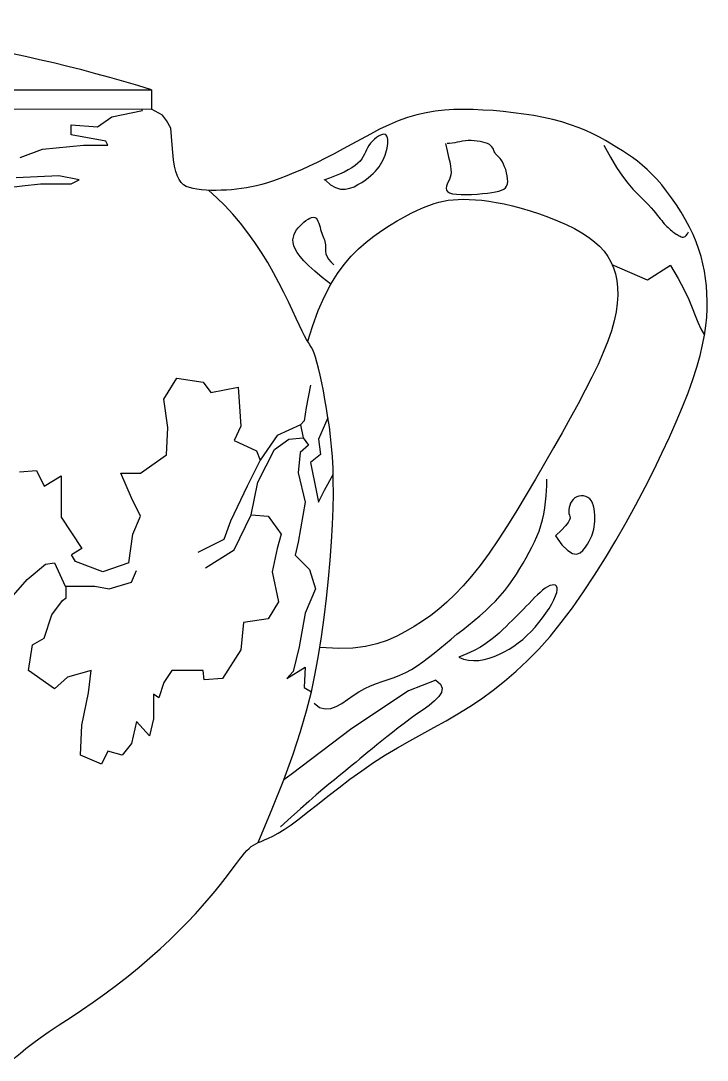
# Model space of a CAD drawing. Extents: x 153 to 352, y 1432 to 1556.
# Drawn here: x 283.5 to 351.6, y 1433.6 to 1536.7 of the extents above; entities that cross this region are included whole.
import ezdxf

# ---------------------------------------------------------------- set-up
doc = ezdxf.new("R2010")
doc.units = 0
doc.header["$LTSCALE"] = 10
doc.header["$MEASUREMENT"] = 0
doc.layers.add('3', color=3, linetype='CONTINUOUS')
doc.layers.add('4', color=4, linetype='CONTINUOUS')

msp = doc.modelspace()

# ---------------------------------------------------------------- linework, layer by layer
at = {"layer": '3'}
msp.add_line((206.24, 1528.02), (296.47, 1527.94), dxfattribs=at)
for points in [[(283.44, 1523.15), (285.67, 1523.95), (289.71, 1524.36), (292.13, 1524.36), (291.93, 1524.76), (288.49, 1525.37), (288.49, 1526.38), (291.12, 1526.17), (292.53, 1527.18), (295.56, 1527.79), (295.5, 1527.94)], [(313.73, 1520.89), (314.22, 1520.43), (314.71, 1520.15), (315.19, 1520.01), (315.66, 1520), (316.11, 1520.09), (316.54, 1520.24), (316.93, 1520.45), (317.3, 1520.67), (317.64, 1520.9), (317.94, 1521.12), (318.2, 1521.34), (318.44, 1521.55), (318.66, 1521.77), (318.85, 1521.99), (319.02, 1522.21), (319.17, 1522.43), (319.31, 1522.66), (319.43, 1522.89), (319.54, 1523.13), (319.63, 1523.37), (319.71, 1523.6), (319.77, 1523.84), (319.82, 1524.07), (319.86, 1524.3), (319.89, 1524.52), (319.89, 1524.74), (319.89, 1524.93), (319.86, 1525.1), (319.81, 1525.25), (319.73, 1525.36), (319.63, 1525.43), (319.5, 1525.46), (319.35, 1525.43), (319.16, 1525.36), (318.97, 1525.25), (318.76, 1525.11), (318.56, 1524.94), (318.36, 1524.75), (318.18, 1524.54), (318.02, 1524.33), (317.89, 1524.11), (317.78, 1523.89), (317.68, 1523.67), (317.57, 1523.45), (317.46, 1523.22), (317.32, 1523), (317.15, 1522.78), (316.93, 1522.56), (316.66, 1522.33), (316.34, 1522.12), (315.97, 1521.9), (315.56, 1521.69), (315.11, 1521.48), (314.62, 1521.28), (314.11, 1521.08), (313.56, 1520.89)], [(325.61, 1524.52), (325.78, 1523.79), (325.92, 1523.18), (326.03, 1522.69), (326.1, 1522.28), (326.15, 1521.94), (326.16, 1521.66), (326.13, 1521.41), (326.08, 1521.18), (325.99, 1520.95), (325.89, 1520.72), (325.79, 1520.49), (325.72, 1520.28), (325.68, 1520.08), (325.7, 1519.9), (325.8, 1519.75), (326, 1519.63), (326.3, 1519.54), (326.69, 1519.49), (327.15, 1519.46), (327.66, 1519.46), (328.2, 1519.48), (328.75, 1519.51), (329.27, 1519.55), (329.76, 1519.6), (330.2, 1519.65), (330.58, 1519.72), (330.9, 1519.79), (331.17, 1519.88), (331.38, 1519.99), (331.55, 1520.13), (331.67, 1520.3), (331.75, 1520.51), (331.78, 1520.75), (331.77, 1521.03), (331.73, 1521.32), (331.66, 1521.63), (331.58, 1521.93), (331.47, 1522.22), (331.36, 1522.48), (331.25, 1522.71), (331.14, 1522.89), (331.03, 1523.04), (330.93, 1523.15), (330.83, 1523.24), (330.74, 1523.32), (330.66, 1523.39), (330.59, 1523.46), (330.54, 1523.53), (330.49, 1523.62), (330.45, 1523.72), (330.41, 1523.83), (330.36, 1523.95), (330.3, 1524.07), (330.21, 1524.19), (330.1, 1524.3), (329.96, 1524.41), (329.77, 1524.51), (329.55, 1524.59), (329.31, 1524.67), (329.04, 1524.73), (328.75, 1524.77), (328.46, 1524.8), (328.16, 1524.82), (327.87, 1524.81), (327.58, 1524.78), (327.31, 1524.75), (327.04, 1524.7), (326.78, 1524.65), (326.52, 1524.6), (326.27, 1524.56), (326.02, 1524.53), (325.78, 1524.52)], [(341.29, 1524.36), (341.95, 1523.16), (342.57, 1522.15), (343.15, 1521.3), (343.69, 1520.6), (344.19, 1520.01), (344.64, 1519.53), (345.05, 1519.12), (345.4, 1518.76), (345.72, 1518.44), (345.99, 1518.15), (346.22, 1517.89), (346.42, 1517.65), (346.6, 1517.43), (346.76, 1517.23), (346.9, 1517.05), (347.04, 1516.88), (347.17, 1516.72), (347.3, 1516.57), (347.43, 1516.43), (347.56, 1516.3), (347.68, 1516.18), (347.8, 1516.06), (347.92, 1515.96), (348.03, 1515.86), (348.14, 1515.77), (348.25, 1515.69), (348.36, 1515.62), (348.47, 1515.55), (348.57, 1515.49), (348.67, 1515.43), (348.77, 1515.38), (348.87, 1515.33), (348.97, 1515.28), (349.07, 1515.25), (349.16, 1515.24), (349.26, 1515.26), (349.37, 1515.31), (349.48, 1515.41), (349.59, 1515.57), (349.71, 1515.78)], [(282.03, 1520.12), (283.65, 1520.32), (285.46, 1520.52), (288.49, 1520.52), (289.3, 1520.93), (287.28, 1521.33), (283.04, 1521.13)], [(314.24, 1510.58), (313.38, 1511.25), (312.65, 1511.86), (312.05, 1512.4), (311.57, 1512.89), (311.19, 1513.32), (310.91, 1513.71), (310.71, 1514.07), (310.58, 1514.39), (310.51, 1514.7), (310.49, 1514.98), (310.53, 1515.25), (310.6, 1515.49), (310.71, 1515.73), (310.85, 1515.95), (311.02, 1516.16), (311.2, 1516.36), (311.39, 1516.55), (311.58, 1516.73), (311.78, 1516.88), (311.98, 1517.02), (312.17, 1517.12), (312.34, 1517.18), (312.51, 1517.21), (312.65, 1517.18), (312.78, 1517.11), (312.88, 1516.98), (312.97, 1516.82), (313.04, 1516.64), (313.11, 1516.44), (313.17, 1516.22), (313.23, 1516.01), (313.29, 1515.81), (313.35, 1515.62), (313.42, 1515.45), (313.48, 1515.28), (313.54, 1515.12), (313.6, 1514.97), (313.65, 1514.81), (313.68, 1514.64), (313.7, 1514.46), (313.7, 1514.27), (313.7, 1514.06), (313.72, 1513.84), (313.76, 1513.6), (313.85, 1513.34), (314, 1513.07), (314.23, 1512.78), (314.55, 1512.48)], [(347.93, 1512.43), (345.64, 1510.98), (342.13, 1512.5)], [(347.93, 1512.43), (348.69, 1511.13), (349.27, 1510.02), (349.72, 1509.06), (350.07, 1508.22), (350.36, 1507.48), (350.64, 1506.8), (350.93, 1506.16), (351.29, 1505.53)], [(294.21, 1482.95), (294.6, 1485.79), (295.38, 1487.59), (294.47, 1489.4), (293.44, 1491.85), (295.38, 1491.85), (297.96, 1493.65), (298.09, 1496.36), (297.7, 1499.19), (298.99, 1501.26), (301.57, 1500.87), (302.34, 1499.84), (305.05, 1500.35), (305.31, 1496.49), (304.66, 1495.07), (306.86, 1494.04), (307.24, 1493.14)], [(312.22, 1500.56), (311.81, 1498.34), (311.61, 1497.03), (311.24, 1496.62), (311.5, 1495.33), (312.02, 1494.6), (311.21, 1493.9), (311, 1491.88), (311.71, 1488.95), (311, 1485.01), (310.7, 1483.7), (312.12, 1482.29), (312.72, 1480.37), (311.71, 1477.95), (311.11, 1474.62), (310.5, 1472.19), (309.89, 1471.49), (311.71, 1472.6), (311.61, 1470.58), (312.32, 1470.15)], [(311.24, 1496.62), (308.92, 1495.58), (307.24, 1493.14), (305.95, 1490.56), (304.28, 1487.08), (303.63, 1485.27), (301.05, 1483.98)], [(313.96, 1497.34), (313.03, 1495.21), (313.23, 1493.7), (312.22, 1492.89), (312.82, 1489.96), (313.03, 1488.95), (313.63, 1490.16), (314.48, 1491.72)], [(301.83, 1482.44), (304.66, 1484.24), (306.34, 1487.72), (306.99, 1490.94), (308.66, 1494.17), (310.08, 1495.2), (311.5, 1495.33)], [(283.38, 1491.98), (285.06, 1492.1), (285.83, 1490.56), (287.51, 1491.59), (287.51, 1487.46), (289.57, 1484.37), (288.54, 1483.73)], [(312.59, 1469.02), (313.13, 1468.61), (313.68, 1468.46), (314.23, 1468.5), (314.78, 1468.7), (315.33, 1469.01), (315.89, 1469.39), (316.45, 1469.79), (317.02, 1470.16), (317.6, 1470.48), (318.18, 1470.75), (318.76, 1470.98), (319.34, 1471.18), (319.93, 1471.38), (320.51, 1471.58), (321.09, 1471.81), (321.67, 1472.07), (322.23, 1472.38), (322.8, 1472.73), (323.36, 1473.13), (323.92, 1473.55), (324.48, 1473.99), (325.04, 1474.45), (325.6, 1474.92), (326.17, 1475.39), (326.74, 1475.86), (327.32, 1476.32), (327.89, 1476.78), (328.46, 1477.24), (329.02, 1477.71), (329.56, 1478.18), (330.08, 1478.67), (330.57, 1479.16), (331.04, 1479.68), (331.48, 1480.21), (331.89, 1480.74), (332.28, 1481.29), (332.64, 1481.83), (332.99, 1482.38), (333.31, 1482.92), (333.62, 1483.46), (333.91, 1483.99), (334.18, 1484.51), (334.44, 1485.03), (334.67, 1485.56), (334.88, 1486.09), (335.06, 1486.64), (335.22, 1487.2), (335.35, 1487.78), (335.46, 1488.39), (335.53, 1489), (335.59, 1489.58), (335.63, 1490.11), (335.65, 1490.57), (335.66, 1490.93), (335.66, 1491.16), (335.66, 1491.25)], [(336.5, 1485.64), (337.15, 1484.73), (337.72, 1484.17), (338.2, 1483.88), (338.61, 1483.82), (338.96, 1483.94), (339.24, 1484.18), (339.48, 1484.49), (339.68, 1484.81), (339.85, 1485.1), (339.99, 1485.36), (340.1, 1485.61), (340.19, 1485.83), (340.26, 1486.06), (340.31, 1486.28), (340.35, 1486.52), (340.38, 1486.78), (340.4, 1487.07), (340.41, 1487.37), (340.41, 1487.69), (340.39, 1488.01), (340.35, 1488.31), (340.28, 1488.61), (340.19, 1488.87), (340.07, 1489.1), (339.91, 1489.29), (339.72, 1489.43), (339.51, 1489.52), (339.29, 1489.58), (339.06, 1489.59), (338.84, 1489.56), (338.63, 1489.49), (338.44, 1489.38), (338.27, 1489.23), (338.13, 1489.05), (338.01, 1488.85), (337.92, 1488.64), (337.86, 1488.42), (337.83, 1488.21), (337.82, 1488.01), (337.85, 1487.84), (337.9, 1487.69), (337.94, 1487.54), (337.96, 1487.39), (337.91, 1487.2), (337.77, 1486.95), (337.51, 1486.62), (337.1, 1486.19), (336.5, 1485.64)], [(306.34, 1487.72), (308.02, 1487.59), (309.31, 1485.79), (308.92, 1484.37), (308.41, 1482.05), (309.05, 1479.09), (308.02, 1477.41), (305.57, 1477.02), (305.31, 1474.32), (303.5, 1471.48), (301.7, 1471.35), (301.57, 1472.26), (298.47, 1472.26), (297.7, 1471.1), (297.18, 1469.55), (296.67, 1469.94), (296.67, 1467.49), (296.28, 1465.81), (294.99, 1467.23), (294.47, 1465.04), (293.57, 1463.88), (292.15, 1464.26), (291.51, 1462.98), (289.44, 1463.88), (289.57, 1466.84), (290.22, 1470.06), (290.47, 1472.26), (288.15, 1471.61), (286.86, 1470.45), (284.28, 1472.26), (284.67, 1474.83), (285.83, 1475.48), (286.6, 1477.8), (287.64, 1479.22), (288.02, 1479.47), (288.02, 1480.63)], [(284.15, 1481.28), (285.96, 1482.82), (286.86, 1482.95), (287.89, 1480.63), (290.86, 1480.63), (292.28, 1480.38), (294.47, 1481.02), (294.99, 1482.18)], [(294.21, 1482.95), (291.63, 1482.05), (288.93, 1483.08), (288.54, 1483.73)], [(278.86, 1476.12), (281.06, 1477.67), (282.09, 1478.96), (284.15, 1481.28)], [(326.93, 1473.59), (327.41, 1473.4), (327.9, 1473.29), (328.41, 1473.25), (328.92, 1473.28), (329.43, 1473.36), (329.94, 1473.5), (330.45, 1473.67), (330.95, 1473.89), (331.44, 1474.13), (331.91, 1474.39), (332.38, 1474.69), (332.82, 1475.01), (333.26, 1475.36), (333.68, 1475.74), (334.09, 1476.14), (334.49, 1476.57), (334.87, 1477.02), (335.23, 1477.49), (335.57, 1477.96), (335.87, 1478.42), (336.14, 1478.87), (336.36, 1479.29), (336.53, 1479.67), (336.64, 1480), (336.68, 1480.26), (336.67, 1480.47), (336.61, 1480.62), (336.5, 1480.72), (336.35, 1480.76), (336.17, 1480.75), (335.96, 1480.69), (335.73, 1480.58), (335.49, 1480.43), (335.24, 1480.24), (334.98, 1480.02), (334.72, 1479.77), (334.44, 1479.5), (334.17, 1479.22), (333.89, 1478.93), (333.62, 1478.65), (333.35, 1478.36), (333.08, 1478.08), (332.8, 1477.81), (332.52, 1477.52), (332.23, 1477.24), (331.93, 1476.95), (331.62, 1476.64), (331.28, 1476.33), (330.92, 1475.99), (330.54, 1475.65), (330.11, 1475.3), (329.62, 1474.95), (329.07, 1474.59), (328.45, 1474.25), (327.74, 1473.91), (326.93, 1473.59)], [(324.65, 1471.31), (325.11, 1470.91), (325.29, 1470.51), (325.22, 1470.1), (324.95, 1469.68), (324.53, 1469.25), (323.99, 1468.82), (323.38, 1468.38), (322.74, 1467.93), (322.11, 1467.48), (321.5, 1467.03), (320.91, 1466.58), (320.34, 1466.14), (319.8, 1465.71), (319.29, 1465.3), (318.8, 1464.9), (318.34, 1464.52), (317.91, 1464.17), (317.51, 1463.84), (317.12, 1463.52), (316.74, 1463.2), (316.35, 1462.88), (315.95, 1462.55), (315.53, 1462.21), (315.08, 1461.84), (314.59, 1461.44), (314.06, 1460.99), (313.46, 1460.5), (312.8, 1459.93), (312.05, 1459.29), (311.22, 1458.55), (310.3, 1457.72), (309.26, 1456.77)], [(324.65, 1471.31), (321.94, 1470.27), (316.33, 1466.53), (310.3, 1461.96), (309.57, 1461.45)]]:
    msp.add_lwpolyline(points, dxfattribs=at)
at = {"layer": '4'}
for p, q in [((206.24, 1529.92), (296.47, 1529.84)), ((296.47, 1529.84), (296.47, 1527.94))]:
    msp.add_line(p, q, dxfattribs=at)
for points in [[(293.01, 1441.08), (294.14, 1441.96), (295.24, 1442.86), (296.3, 1443.77), (297.31, 1444.68), (298.28, 1445.58), (299.18, 1446.47), (300.03, 1447.33), (300.82, 1448.16), (301.53, 1448.95), (302.18, 1449.69), (302.77, 1450.39), (303.3, 1451.05), (303.77, 1451.65), (304.19, 1452.2), (304.57, 1452.7), (304.9, 1453.15), (305.2, 1453.54), (305.46, 1453.88), (305.7, 1454.17), (305.92, 1454.42), (306.13, 1454.63), (306.34, 1454.81), (306.56, 1454.97), (306.8, 1455.1), (307.05, 1455.22), (307.34, 1455.33), (307.67, 1455.47), (308.06, 1455.64), (308.5, 1455.85), (309.02, 1456.14), (309.62, 1456.51), (310.31, 1456.98), (311.09, 1457.57), (311.97, 1458.25), (312.92, 1459), (313.95, 1459.81), (315.02, 1460.65), (316.14, 1461.5), (317.3, 1462.34), (318.48, 1463.14), (319.66, 1463.9), (320.86, 1464.61), (322.06, 1465.29), (323.26, 1465.95), (324.46, 1466.61), (325.66, 1467.29), (326.84, 1467.98), (328.02, 1468.71), (329.18, 1469.48), (330.33, 1470.32), (331.47, 1471.22), (332.61, 1472.2), (333.73, 1473.25), (334.85, 1474.4), (335.97, 1475.66), (337.08, 1477.02), (338.19, 1478.49), (339.3, 1480.07), (340.39, 1481.72), (341.46, 1483.43), (342.5, 1485.17), (343.51, 1486.94), (344.48, 1488.7), (345.4, 1490.45), (346.26, 1492.15), (347.07, 1493.81), (347.81, 1495.41), (348.49, 1496.94), (349.1, 1498.42), (349.65, 1499.81), (350.12, 1501.13), (350.52, 1502.36), (350.85, 1503.49), (351.1, 1504.55), (351.29, 1505.53), (351.43, 1506.44), (351.51, 1507.3), (351.55, 1508.12), (351.55, 1508.9), (351.52, 1509.66), (351.47, 1510.41), (351.39, 1511.14), (351.28, 1511.87), (351.13, 1512.59), (350.95, 1513.31), (350.73, 1514.03), (350.46, 1514.76), (350.15, 1515.49), (349.79, 1516.23), (349.39, 1516.97), (348.96, 1517.71), (348.5, 1518.43), (348.02, 1519.13), (347.53, 1519.79), (347.04, 1520.41), (346.55, 1520.98), (346.07, 1521.49), (345.59, 1521.96), (345.11, 1522.38), (344.64, 1522.77), (344.15, 1523.13), (343.66, 1523.47), (343.14, 1523.8), (342.61, 1524.13), (342.06, 1524.47), (341.47, 1524.81), (340.86, 1525.15), (340.2, 1525.48), (339.51, 1525.8), (338.77, 1526.11), (337.99, 1526.39), (337.15, 1526.66), (336.26, 1526.89), (335.33, 1527.1), (334.36, 1527.29), (333.36, 1527.44), (332.35, 1527.58), (331.33, 1527.69), (330.32, 1527.78), (329.32, 1527.84), (328.34, 1527.89), (327.38, 1527.9), (326.44, 1527.89), (325.52, 1527.83), (324.6, 1527.73), (323.68, 1527.58), (322.77, 1527.37), (321.85, 1527.1), (320.93, 1526.76), (320.01, 1526.37), (319.08, 1525.93), (318.16, 1525.45), (317.25, 1524.96), (316.34, 1524.47), (315.45, 1523.98), (314.58, 1523.5), (313.72, 1523.06), (312.9, 1522.65), (312.09, 1522.27), (311.32, 1521.92), (310.58, 1521.6), (309.87, 1521.31), (309.19, 1521.06), (308.56, 1520.83), (307.97, 1520.64), (307.41, 1520.47), (306.88, 1520.33), (306.37, 1520.22), (305.87, 1520.12), (305.39, 1520.05), (304.9, 1519.99), (304.4, 1519.94), (303.9, 1519.9), (303.38, 1519.88), (302.87, 1519.87), (302.36, 1519.87), (301.88, 1519.89), (301.41, 1519.93), (300.97, 1519.98), (300.58, 1520.05), (300.22, 1520.15), (299.91, 1520.27), (299.64, 1520.44), (299.4, 1520.66), (299.2, 1520.95), (299.03, 1521.3), (298.88, 1521.74), (298.76, 1522.28), (298.66, 1522.91), (298.57, 1523.63), (298.5, 1524.4), (298.44, 1525.21), (298.39, 1526.03), (297.96, 1526.81), (297.56, 1527.32), (296.47, 1527.94)], [(307.05, 1455.22), (308.43, 1458.55), (309.57, 1461.45), (310.5, 1463.99), (311.25, 1466.24), (311.84, 1468.27), (312.32, 1470.15), (312.7, 1471.96), (313.03, 1473.76), (313.32, 1475.62), (313.58, 1477.52), (313.81, 1479.44), (314, 1481.35), (314.17, 1483.22), (314.3, 1485.03), (314.4, 1486.74), (314.47, 1488.33), (314.5, 1489.79), (314.49, 1491.11), (314.46, 1492.33), (314.4, 1493.45), (314.32, 1494.49), (314.22, 1495.47), (314.1, 1496.42), (313.96, 1497.34), (313.82, 1498.25), (313.66, 1499.14), (313.5, 1500), (313.34, 1500.81), (313.17, 1501.56), (313.01, 1502.25), (312.86, 1502.84), (312.71, 1503.34), (312.58, 1503.74), (312.45, 1504.05), (312.31, 1504.31), (312.17, 1504.55), (312.02, 1504.8), (311.84, 1505.09), (311.64, 1505.45), (311.4, 1505.91), (311.12, 1506.48), (310.8, 1507.17), (310.44, 1507.96), (310.03, 1508.82), (309.59, 1509.75), (309.1, 1510.72), (308.56, 1511.71), (307.99, 1512.72), (307.37, 1513.73), (306.71, 1514.72), (306.01, 1515.68), (305.28, 1516.62), (304.52, 1517.51), (303.74, 1518.36), (302.94, 1519.15), (302.12, 1519.88)], [(311.95, 1504.91), (312.41, 1506.37), (313, 1507.98), (313.61, 1509.37), (314.24, 1510.58), (314.9, 1511.62), (315.57, 1512.54), (316.27, 1513.34), (317, 1514.07), (317.75, 1514.73), (318.52, 1515.34), (319.29, 1515.9), (320.06, 1516.4), (320.81, 1516.85), (321.53, 1517.25), (322.22, 1517.61), (322.85, 1517.91), (323.44, 1518.17), (323.97, 1518.39), (324.47, 1518.56), (324.95, 1518.7), (325.42, 1518.81), (325.88, 1518.89), (326.36, 1518.94), (326.86, 1518.98), (327.39, 1518.99), (327.96, 1518.98), (328.57, 1518.95), (329.22, 1518.9), (329.91, 1518.81), (330.64, 1518.69), (331.42, 1518.54), (332.24, 1518.35), (333.11, 1518.12), (334.01, 1517.85), (334.92, 1517.55), (335.83, 1517.22), (336.72, 1516.86), (337.58, 1516.48), (338.39, 1516.08), (339.13, 1515.66), (339.79, 1515.23), (340.38, 1514.79), (340.89, 1514.33), (341.33, 1513.84), (341.7, 1513.33), (342.01, 1512.79), (342.25, 1512.21), (342.45, 1511.6), (342.58, 1510.94), (342.66, 1510.24), (342.68, 1509.5), (342.63, 1508.7), (342.52, 1507.84), (342.32, 1506.93), (342.05, 1505.95), (341.69, 1504.91), (341.25, 1503.79), (340.73, 1502.61), (340.13, 1501.37), (339.47, 1500.07), (338.75, 1498.71), (337.98, 1497.3), (337.16, 1495.84), (336.31, 1494.34), (335.43, 1492.8), (334.53, 1491.23), (333.61, 1489.68), (332.68, 1488.15), (331.75, 1486.66), (330.84, 1485.24), (329.93, 1483.92), (329.05, 1482.7), (328.2, 1481.62), (327.36, 1480.66), (326.55, 1479.8), (325.74, 1479.04), (324.94, 1478.35), (324.14, 1477.74), (323.33, 1477.17), (322.51, 1476.64), (321.66, 1476.14), (320.77, 1475.67), (319.83, 1475.26), (318.8, 1474.92), (317.67, 1474.66), (316.42, 1474.5), (315.03, 1474.45), (313.15, 1474.54)], [(282.65, 1433.64), (282.99, 1433.93), (283.48, 1434.34), (284.02, 1434.8), (284.66, 1435.3), (285.44, 1435.86), (286.33, 1436.47), (287.32, 1437.14), (288.39, 1437.85), (289.52, 1438.6), (290.68, 1439.4), (291.85, 1440.22), (293.01, 1441.08)]]:
    msp.add_lwpolyline(points, dxfattribs=at)
msp.add_arc((251.23, 1383.76), 152.93, 72.7922, 107.1058, dxfattribs=at)

doc.saveas('drawing.dxf')
